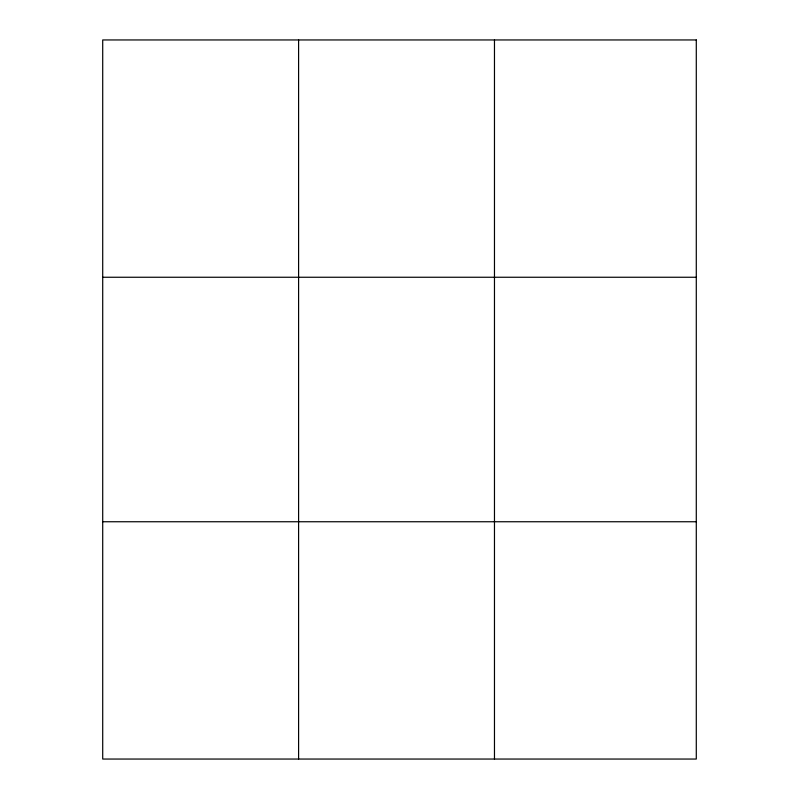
<?xml version="1.0" encoding="UTF-8"?>
<svg xmlns="http://www.w3.org/2000/svg" width="799" height="799" viewBox="0 0 799 799"><rect width="100%" height="100%" fill="white"/><g stroke="black" fill="none" stroke-linecap="round" stroke-linejoin="round"><path stroke-width="1.2" d="M298.596 39.95L298.596 759.05M494.471 39.95L494.471 759.05M102.711 277.253L696.289 277.253M102.711 521.747L696.289 521.747M696.289 39.95L696.289 759.05L102.711 759.05L102.711 39.95L696.289 39.95"/></g></svg>
